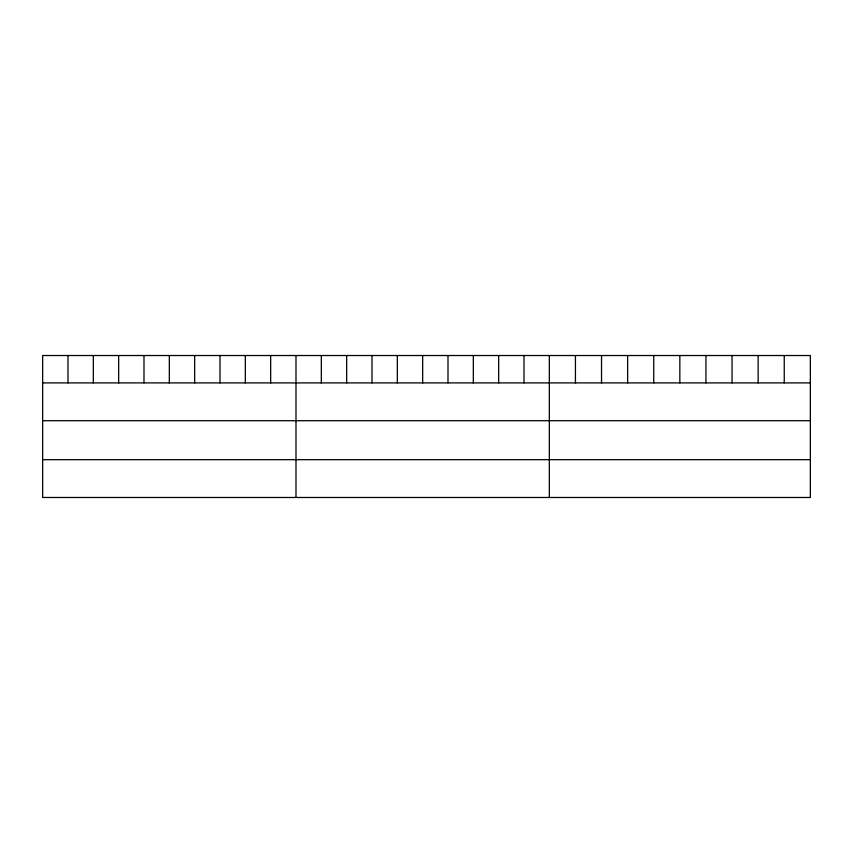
<?xml version="1.0" encoding="UTF-8"?>
<svg xmlns="http://www.w3.org/2000/svg" width="853" height="853" viewBox="0 0 853 853"><rect width="100%" height="100%" fill="white"/><g stroke="black" fill="none" stroke-linecap="round" stroke-linejoin="round"><path stroke-width="1.28" d="M810.35 420.71L810.35 355.52L42.65 355.52L42.65 497.48L810.35 497.48L810.35 420.71L42.65 420.71M42.65 382.901L810.35 382.901M42.65 459.671L810.35 459.671M784.248 355.52L784.248 382.901M758.146 355.52L758.146 382.901M732.045 355.52L732.045 382.901M705.943 355.52L705.943 382.901M679.841 355.52L679.841 382.901M653.739 355.52L653.739 382.901M627.637 355.52L627.637 382.901M601.536 355.52L601.536 382.901M575.434 355.52L575.434 382.901M549.332 355.52L549.332 497.48M523.998 355.52L523.998 382.901M498.664 355.52L498.664 382.901M473.33 355.52L473.33 382.901M447.996 355.52L447.996 382.901M422.661 355.52L422.661 382.901M397.327 355.52L397.327 382.901M371.993 355.52L371.993 382.901M346.659 355.52L346.659 382.901M321.325 355.52L321.325 382.901M295.991 355.52L295.991 497.48M270.657 355.52L270.657 382.901M245.323 355.52L245.323 382.901M219.989 355.52L219.989 382.901M194.655 355.52L194.655 382.901M169.321 355.52L169.321 382.901M143.986 355.52L143.986 382.901M118.652 355.52L118.652 382.901M93.318 355.52L93.318 382.901M67.984 355.52L67.984 382.901"/></g></svg>
